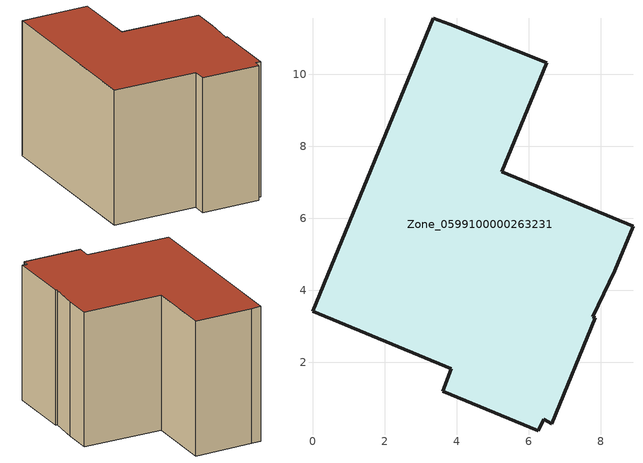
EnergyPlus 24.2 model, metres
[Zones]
Zone_0599100000263231
 floor ground (C_G): 7.86,3.23 6.65,0.29 6.42,0.41 6.28,0.1 3.61,1.2 3.85,1.82 0,3.42 3.35,11.55 3.81,11.39 6.51,10.32 5.25,7.29 8.9,5.78 8.39,4.54 7.78,3.26 z0
 wall outside (C_F): 3.35,11.55 0,3.42 3.85,1.82 3.61,1.2 6.28,0.1 6.42,0.41 6.65,0.29 7.86,3.23 7.78,3.26 8.39,4.54 8.9,5.78 5.25,7.29 6.51,10.32 3.81,11.39 3.35,11.55 z0:6.67
 roof outside (C_R): 6.65,0.29 7.86,3.23 7.78,3.26 8.39,4.54 8.9,5.78 5.25,7.29 6.51,10.32 3.81,11.39 3.35,11.55 0,3.42 3.85,1.82 3.61,1.2 6.28,0.1 6.42,0.41 z6.67
[BUILDING]
Pand.0599100000263231: North Axis=0; Terrain=City; Loads Convergence Tolerance Value=0.04; Temperature Convergence Tolerance Value=0.4; Solar Distribution=FullExterior; Maximum Number of Warmup Days=25; Minimum Number of Warmup Days=1
[Site:Location]
Rotterdam.The.Hague.AP_ZH_NLD Design_Conditions: Latitude=51.96; Longitude=4.45; Time Zone=1; Elevation=-4.5
[SITE:GROUNDTEMPERATURE:BUILDINGSURFACE]
18, 18, 18, 18, 18, 18, 18, 18, 18, 18, 18, 18
[MATERIAL] Thermal Absorptance=0.9; Solar Absorptance=0.7; Visible Absorptance=0.7
Name | Roughness | Thickness | Conductivity | Density | Specific Heat
G.D.1965 | MediumSmooth | 0.15 | 1 | 540 | 1210
F.D.1965 | Rough | 0.3 | 0.857143 | 1920 | 840
R.D.1965 | MediumRough | 0.2 | 0.08 | 1500 | 1000
[CONSTRUCTION]
C_G: G.D.1965
C_F: F.D.1965
C_R: R.D.1965
[ZONE]
Zone_0599100000263231: Type=1; Multiplier=1; Ceiling Height=Autocalculate; Volume=Autocalculate; Floor Area=autocalculate; Part of Total Floor Area=Yes
[ZONEINFILTRATION:DESIGNFLOWRATE]
Infil_Zone_0599100000263231: Zone or ZoneList or Space or SpaceList=Zone_0599100000263231; Schedule=AlwaysOn; Design Flow Rate Calculation Method=Flow/Area; Flow Rate per Floor Area=0.0042; Constant Term Coefficient=1; Temperature Term Coefficient=0; Velocity Term Coefficient=0; Velocity Squared Term Coefficient=0
[HVACTEMPLATE:ZONE:IDEALLOADSAIRSYSTEM]
Zone_0599100000263231: Maximum Heating Supply Air Temperature=50; Minimum Cooling Supply Air Temperature=13; Maximum Heating Supply Air Humidity Ratio=0.0156; Minimum Cooling Supply Air Humidity Ratio=0.0077; Heating Limit=NoLimit; Cooling Limit=NoLimit; Dehumidification Control Type=ConstantSensibleHeatRatio; Cooling Sensible Heat Ratio=0.7; Dehumidification Setpoint=60; Humidification Control Type=None; Humidification Setpoint=30; Outdoor Air Method=None; Outdoor Air Flow Rate per Person=0.00944; Outdoor Air Flow Rate per Zone Floor Area=0; Outdoor Air Flow Rate per Zone=0; Demand Controlled Ventilation Type=None; Outdoor Air Economizer Type=NoEconomizer; Heat Recovery Type=None; Sensible Heat Recovery Effectiveness=0.7; Latent Heat Recovery Effectiveness=0.65
[ZONECONTROL:THERMOSTAT]
ThermostatControl_Zone_0599100000263231: Zone or ZoneList=Zone_0599100000263231; Control Type Schedule=DualSetpointControlType; Control 1=Thermostat_Zone_0599100000263231; Temperature Difference Between Cutout And Setpoint=0
[THERMOSTATSETPOINT:DUALSETPOINT]
Thermostat_Zone_0599100000263231: Heating Setpoint Temperature Schedule=HeatingSetpoint_Zone_0599100000263231; Cooling Setpoint Temperature Schedule=CoolingSetpoint_Zone_0599100000263231
[SCHEDULE:COMPACT]
HeatingSetpoint_Zone_0599100000263231: Through: 12/31, For: AllDays, Until: 24:00, 21
CoolingSetpoint_Zone_0599100000263231: Through: 12/31, For: AllDays, Until: 24:00, 24
DualSetpointControlType: Through: 12/31, For: AllDays, Until: 24:00, 4
AlwaysOn: Through: 12/31, For: AllDays, Until: 24:00, 1
